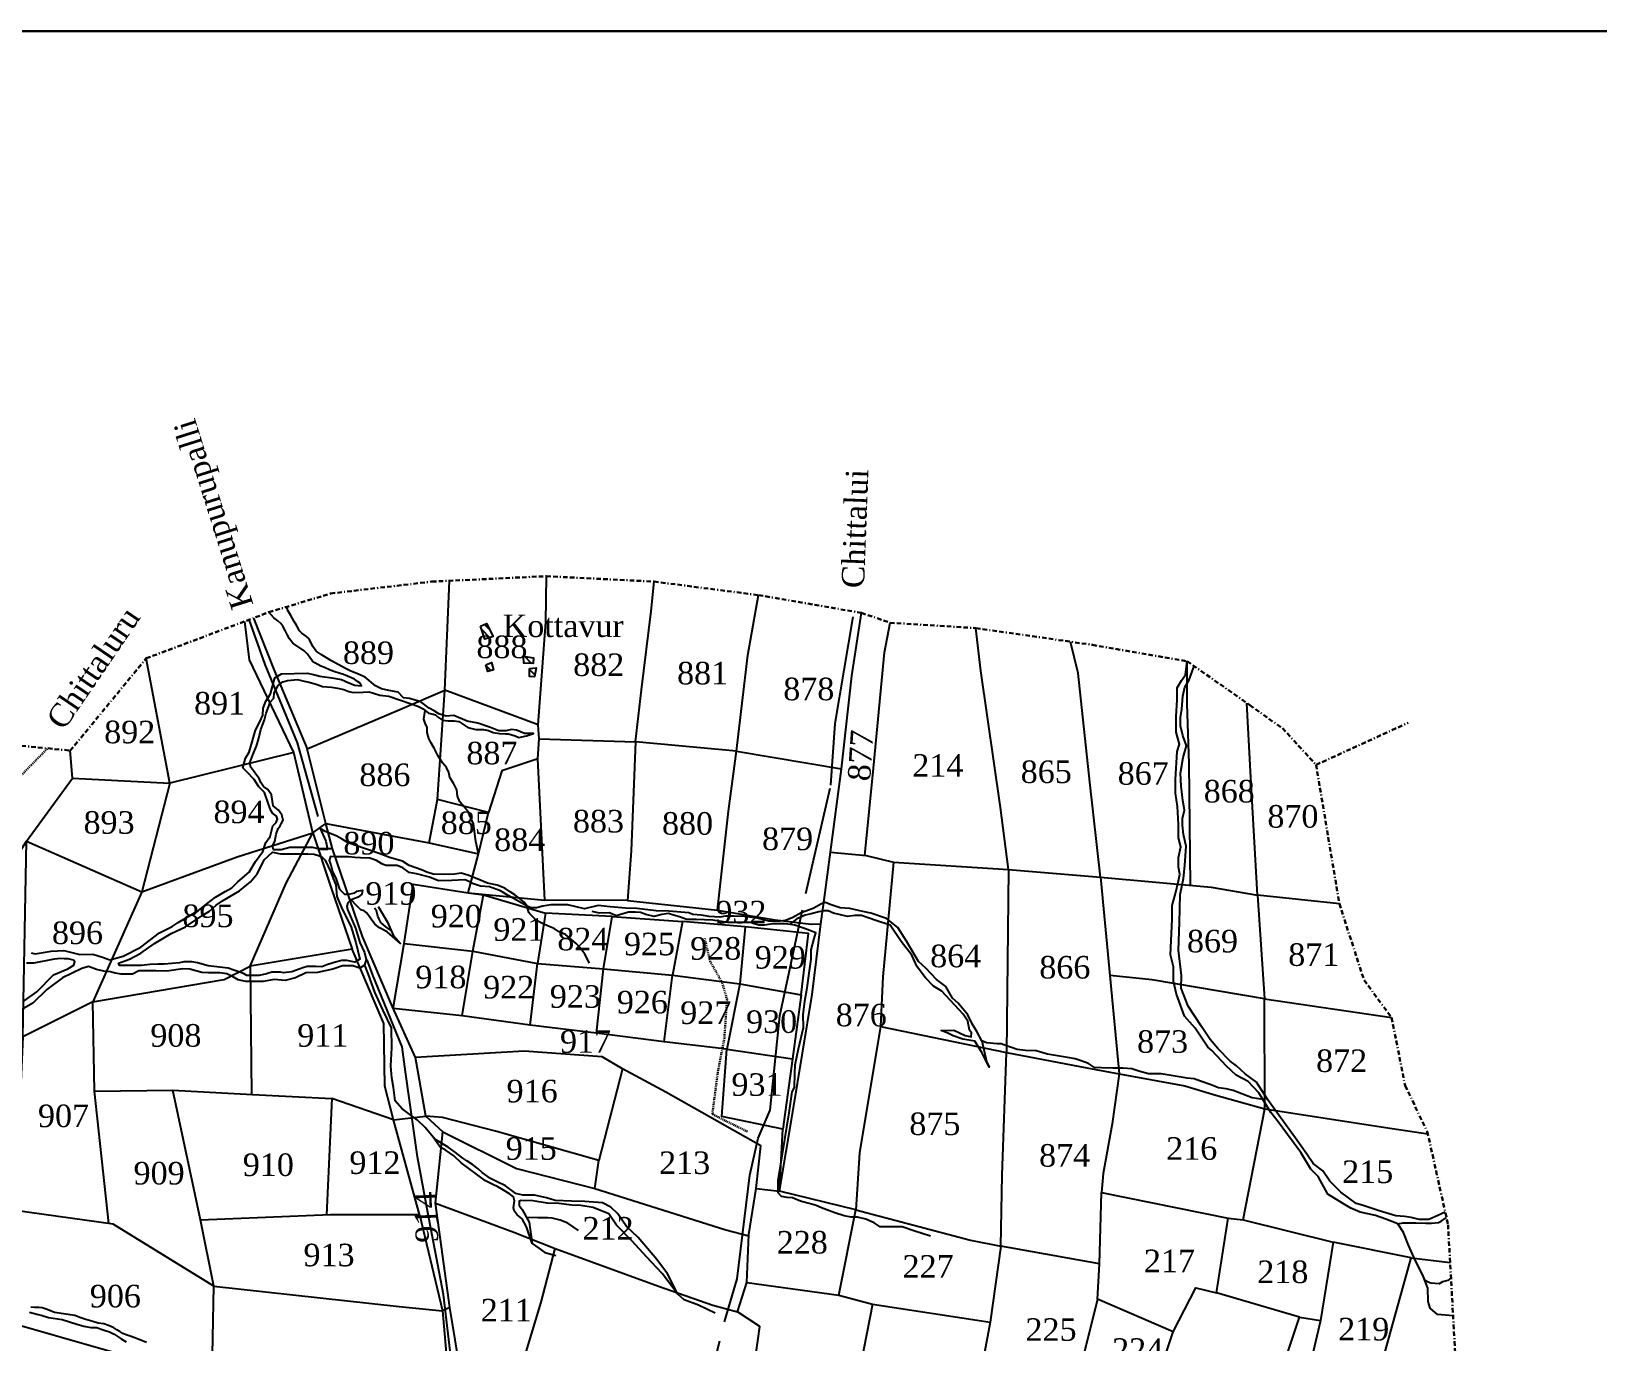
# Model space of a CAD drawing. Header units: inches. Extents: x 36 to 754, y 139 to 910.
# Drawn here: x 413.7 to 587.4, y 764.6 to 910 of the extents above; entities that cross this region are included whole.
import ezdxf

# ---------------------------------------------------------------- set-up
doc = ezdxf.new("R2010")
doc.units = ezdxf.units.IN
doc.header["$MEASUREMENT"] = 0
for name, pattern in [('ACAD_ISO02W100', [15, 12, -3]), ('ACAD_ISO07W100', [3, 0, -3]), ('BORDER', [1.75, 0.5, -0.25, 0.5, -0.25, 0, -0.25])]:
    doc.linetypes.add(name, pattern=pattern)
for name, color, linetype in [('CARTTRACK', 30, 'ACAD_ISO02W100'), ('NALA', 4, 'Continuous'), ('SURVEY_BND', 7, 'Continuous'), ('SURVEY_NO', 7, 'Continuous'), ('TEXT', 7, 'Continuous'), ('VILLAGE_AREA', 1, 'Continuous')]:
    doc.layers.add(name, color=color, linetype=linetype)
doc.layers.add('FOOTPATH', color=150, linetype='ACAD_ISO07W100', lineweight=30)
doc.layers.add('VILL_BOUNDARY', color=6, linetype='BORDER', lineweight=30)
doc.styles.get("Standard").update_dxf_attribs({"font": 'TIMES.TTF'})

msp = doc.modelspace()

# ---------------------------------------------------------------- hatches: boundary and pattern name
at = {"layer": 'VILLAGE_AREA'}
h = msp.add_hatch(dxfattribs=at)
h.set_pattern_fill('ANSI31', color=256, scale=5, angle=90, style=0)
h.paths.add_polyline_path([(464.19, 844.27), (463.53, 843.98), (464.02, 842.56), (464.93, 842.85)])
h.paths.add_polyline_path([(464.75, 839.96), (464.12, 839.7), (464.33, 838.96), (464.98, 839.15)])
h.paths.add_polyline_path([(469.4, 840.49), (468.3, 840.66), (468.33, 839.89), (469.35, 839.86)])
h.paths.add_polyline_path([(469.69, 839.35), (468.97, 839.31), (468.95, 838.42), (469.52, 838.35)])
h.paths.add_polyline_path([(462.43, 839.77), (469.24, 839.77), (469.24, 843.57), (462.43, 843.57)], flags=9)

# ---------------------------------------------------------------- linework, layer by layer
at = {"lineweight": 30}
msp.add_lwpolyline([(36.11, 909.96), (753.74, 909.96), (753.74, 139.44), (36.11, 139.44)], close=True, dxfattribs=at)
at = {"layer": 'CARTTRACK'}
for points in [[(445.53, 822.87), (443.22, 831.06), (439.64, 839.73), (437.88, 844.71)], [(475.2, 682.45), (475.8, 693.31), (477.42, 704.1), (477.68, 714.24), (480.7, 723.65), (483.56, 731.91), (484.13, 741.99), (487.11, 753.11), (490.58, 766.83), (491.97, 771.62), (493.4, 783.11), (494.3, 787.21), (495.64, 790.31), (496.71, 800.78), (499.6, 814.33), (502.38, 826.34), (502.83, 833.18), (504.96, 845.6)], [(477.68, 714.24), (473.47, 715.71), (470.36, 716.96), (467.29, 719.61), (464.91, 724.77), (463.7, 733.02), (464.73, 743.35), (465.43, 747.53), (465.1, 749.06), (464.01, 751.26), (461.15, 756.98), (460.33, 762.08), (459.43, 769.88), (457.69, 778.96), (456.53, 785.13), (455.22, 794.55), (454.85, 797.35), (451.57, 805.28), (450.97, 806.97)]]:
    msp.add_lwpolyline(points, dxfattribs=at)
at = {"layer": 'FOOTPATH', "ltscale": 0.0001}
for points in [[(351.7, 760.53), (355.53, 764.17), (359.89, 768.52), (365.07, 776.14), (369.61, 781.82), (375.7, 789.7), (380.2, 795.74), (385.47, 801.63), (390.28, 808.04), (394.92, 811.95), (399, 814.69), (404.04, 819.27), (411.34, 826.16), (415.53, 830.44)], [(493.12, 787.94), (490.61, 789.17), (489.23, 789.87), (489.83, 794.48), (490.56, 798.28), (490.86, 802.58), (490.31, 804.48), (489, 806.78), (488.38, 809.33)]]:
    msp.add_lwpolyline(points, dxfattribs=at)
at = {"layer": 'NALA'}
for points in [[(550.29, 791.48), (549.09, 791.67), (546.96, 792.48), (546.2, 792.69), (545.34, 792.79), (544.42, 793.16), (543.35, 793.54), (542.65, 793.78), (541.88, 793.85), (539.01, 794.33), (537.58, 794.35), (536.5, 794.65), (535.73, 794.9), (534.73, 794.98), (533.64, 794.98), (532.39, 795), (531.6, 795.03), (530.95, 795.47), (530.14, 795.78), (529.47, 796), (528.62, 796.16), (526.38, 796.53), (525.15, 796.88), (523.96, 796.92), (523.04, 797.03), (522.4, 797.26), (521.95, 797.42), (521.24, 797.65), (520.82, 797.65), (519.62, 797.77), (519.12, 798), (518.57, 799.05), (518.03, 799.88), (517.56, 800.89), (516.5, 802.17), (515.85, 802.72), (515.13, 804.02), (514.07, 804.81), (512.91, 806.06), (512.1, 806.8), (510.76, 809.05), (509.79, 810.58), (508.53, 811.56), (506.8, 812.15), (505.91, 812.33), (504.46, 812.68), (503.39, 812.74), (502.31, 813.13), (501.77, 813.35), (501.32, 813.21), (500.4, 812.66), (499.07, 812.21), (498.16, 811.66), (497.36, 811.35), (496.74, 811.28), (495.48, 811.28), (494.21, 811.6), (492.76, 811.8), (491.66, 811.83), (490.69, 811.83), (490.07, 811.72), (488.86, 811.79), (487.98, 811.95), (487.05, 812.01), (486.64, 812.18), (484.42, 812.38), (483.01, 812.43), (480.85, 812.69), (479.65, 812.7), (477.92, 812.86), (476.58, 812.99), (475.05, 812.64), (473.22, 813.07), (471.34, 813.08), (470.43, 812.92), (469.74, 812.75), (469.1, 812.75), (468.71, 812.93), (468.37, 813.36), (467.77, 813.87), (467.35, 814.2), (466.83, 814.54), (466.22, 814.92), (465.39, 815.26), (464.31, 815.49), (463.14, 815.97), (462.12, 816.36), (461.38, 816.59), (460.64, 816.47), (459.4, 816.43), (458.27, 816.48), (457.58, 816.71), (456.98, 816.98), (456.26, 817.22), (455.63, 817.44), (454.86, 817.91), (453.45, 818.34), (452.3, 818.78), (450.78, 819.31), (449.7, 819.67), (448.79, 819.99), (448.18, 820.35), (447.51, 820.75), (446.3, 821.22), (445.75, 821.53), (446.38, 820.15), (446.57, 819.23), (445.84, 819.23), (444.92, 819.45), (444.1, 819.45), (443.32, 819.45), (442.37, 819.45), (441.42, 819.2), (440.58, 819.2), (440.47, 819.61), (440.71, 820.1), (440.87, 820.91), (441.09, 821.56), (441.33, 821.86), (441.42, 822.05), (441.66, 822.48), (441.5, 823.05), (441.14, 823.57), (440.53, 824.06), (440.34, 825.3), (439.93, 825.86), (439.46, 826.22), (439.16, 826.65), (438.99, 827.1), (438.63, 827.59), (438.28, 828.06), (438.05, 828.3), (437.96, 828.83), (438.3, 829.73), (438.69, 830.69), (438.93, 831.58), (439.18, 832.53), (439.42, 833.19), (439.59, 833.59), (439.76, 834.34), (440.06, 835.11), (440.21, 835.56), (440.6, 836.01), (440.66, 836.6), (441.09, 837.39), (441.61, 837.82), (442.12, 837.97), (443.23, 838.07), (443.98, 837.9), (444.52, 837.77), (445.42, 837.5), (446.02, 837.28), (447, 837.24), (447.66, 837.11), (448.37, 836.96), (448.91, 836.75), (449.46, 836.62), (450.51, 836.66), (451.18, 836.7), (451.65, 836.56), (452.35, 836.34), (453.36, 836.23), (454.54, 835.83), (455.82, 835.36), (456.59, 835.12), (457.15, 834.82), (457.77, 834.35), (458.13, 834.25), (458.54, 834.16), (458.77, 833.93), (459.33, 833.58), (459.93, 833.5), (460.59, 833.5), (461.13, 833.41), (462.11, 832.76), (463.01, 832.54), (463.85, 832.54), (464.43, 832.42), (464.94, 832.18), (465.62, 832.07), (466.29, 832.03), (466.63, 832.03), (467.36, 831.82), (467.76, 831.65), (468.62, 831.84), (469.41, 832.09), (468.39, 832.09), (467.53, 832.46), (466.95, 832.54), (466.35, 832.39), (465.56, 832.37), (464.64, 832.76), (463.23, 833.23), (462.05, 833.44), (460.58, 834.09), (459.7, 834.02), (458.89, 834.26), (458.38, 834.58), (457.82, 834.88), (456.9, 835.61), (455.66, 835.95), (454.99, 836.03), (454.39, 836.65), (453.35, 836.85), (452.53, 837.04), (451.89, 837.38), (450.73, 838.32), (449.83, 838.75), (449.13, 838.99), (448.64, 839.26), (446.92, 840.18), (445.87, 840.84), (445.29, 841.2), (444.92, 841.72), (444.54, 842.59), (444.22, 842.85), (443.73, 843.21), (443.45, 843.47), (443.15, 844.02), (442.87, 844.52), (442.51, 845.16), (442.16, 845.74), (442.06, 846.14)], [(413.69, 807.75), (414.14, 807.63), (415.93, 807.95), (417.34, 808), (419.09, 807.59), (420.56, 807.62), (421.62, 807.27), (422.41, 806.99), (423.89, 807.39), (425.86, 808.39), (427.93, 809.99), (429.33, 810.69), (430, 811.12), (432.25, 812.45), (433.2, 813.2), (434.15, 813.95), (435.22, 814.56), (435.97, 814.98), (436.63, 815.63), (437.86, 816.69), (438.59, 817.89), (439.38, 819), (439.71, 819.99), (440.19, 820.65), (440.51, 821.85), (440.86, 822.21), (441, 822.6), (440.91, 822.91), (440.48, 823.26), (440.26, 823.56), (439.98, 824.35), (439.56, 825.54), (438.96, 826.18), (438.42, 826.98), (437.62, 827.83), (437.17, 828.26), (437.46, 829.34), (437.86, 830.01), (438.14, 830.89), (438.58, 832.47), (439.06, 833.38), (439.38, 834.12), (439.41, 834.9), (439.73, 835.68), (440.25, 836.49), (440.73, 838.24), (441.45, 838.71), (444.3, 838.76), (445.02, 838.62), (445.7, 838.46), (447.04, 838.24), (448.1, 838.06), (448.91, 837.71), (449.59, 837.46), (450.34, 837.36), (450.19, 837.66), (449.89, 837.86), (449.56, 838.12), (448.77, 838.44), (448.35, 838.62), (447.39, 838.94), (446.87, 839.12), (446.22, 839.39), (445.84, 839.56), (445.15, 839.92), (444.88, 840.12), (444.6, 840.51), (444.35, 840.89), (443.97, 841.27), (442.7, 842.1), (442.33, 842.59), (442.1, 843.07), (441.88, 843.49), (441.61, 844), (441.4, 844.3), (441.06, 844.57), (440.61, 844.92), (440.07, 845.53)], [(571.36, 767.5), (569.62, 767.65), (568.81, 768.34), (568.58, 769.09), (568.55, 770.58), (568.09, 771.84), (567, 774), (566.4, 775.34), (565.88, 776.76), (565.25, 777.71), (563.9, 778.23), (562.75, 778.63), (561.05, 779), (560.02, 779.43), (559.21, 779.92), (557.49, 781.01), (556.4, 782.94), (555.59, 783.77), (554.49, 785.63), (553, 787.61), (551.97, 789.02), (551.16, 790.05), (549.84, 792.23), (548.63, 793.49), (547.31, 794.21), (546.22, 795.19), (544.61, 796.94), (544.18, 797.31), (542.76, 799.4), (541.58, 800.72), (540.69, 803.16), (540.37, 804.62), (540.37, 806.2), (540.03, 807.55), (540.23, 811.5), (540.23, 812.99), (540.58, 814.34), (540.9, 815.75), (541.07, 816.49), (540.92, 817.27), (540.92, 818.33), (541.18, 819.5), (540.9, 820.5), (540.9, 821.99), (540.81, 824), (540.58, 825.47), (540.58, 826.99), (540.78, 830.1), (541.04, 830.9), (540.64, 832.25), (540.67, 833.98), (540.76, 835.8), (540.78, 837.14), (541.24, 837.95), (541.7, 838.58), (541.88, 840.09)], [(570.5, 778.98), (569.58, 778.59), (568.68, 778.18), (567.59, 778.18), (566.73, 778.4), (565.98, 778.5), (565, 778.6), (563.18, 779.14), (562.17, 779.49), (561.29, 779.79), (560.6, 779.97), (558.93, 781.2), (557.68, 782.43), (556.92, 783.57), (555.86, 784.38), (555.16, 785.42), (553.87, 787.19), (552.23, 789.49), (550.83, 791.47), (549.56, 793.4), (548.32, 794.34), (547.34, 795.23), (546.65, 795.73), (545.27, 797.15), (544.43, 798.15), (543.46, 799.59), (541.97, 801.85), (541.21, 803.85), (541.24, 805.24), (540.91, 808.05), (541.03, 811.11), (541.11, 814.21), (541.48, 815.99), (541.6, 817.45), (541.77, 819.58), (541.48, 820.88), (541.35, 821.91), (541.35, 822.64), (541.58, 823.58), (541.39, 824.65), (541.22, 826.26), (541.14, 827.68), (541.42, 829.44), (541.79, 830.71), (541.41, 831.88), (541.12, 832.94), (541.14, 833.87), (541.28, 834.8), (541.38, 836.24), (541.62, 837.21), (542.1, 838.03), (542.44, 838.95), (542.65, 839.55)], [(463.32, 818.75), (463.01, 820.11), (462.75, 822.08), (462.14, 823.4), (461.69, 823.97), (461.24, 824.5), (460.97, 825.14), (460.89, 825.82), (460.55, 826.5), (460.14, 827.22), (460.02, 827.75), (459.76, 828.31), (459.31, 828.84), (458.8, 829.66), (458.37, 830.46), (458, 831.07), (457.79, 831.52), (457.6, 832.18), (457.6, 832.74), (457.39, 833.22), (457.26, 833.69), (457.4, 834.63)], [(468.71, 812.93), (466.61, 814.11), (465.74, 814.63), (464.52, 815.06), (463.54, 815.15), (462.64, 815.46), (462.07, 815.76), (461.77, 815.85), (460.33, 815.78), (458.88, 815.73), (457.88, 816.15), (456.43, 816.53), (455.63, 816.68), (454.92, 817.17), (454.3, 817.45), (453.68, 817.45), (453.03, 817.45), (452.58, 817.62), (451.98, 817.99), (451.26, 818.24), (450.21, 818.3), (449.58, 818.34), (448.89, 818.39), (447.43, 818.42), (446.88, 818.44), (446.74, 817.99), (446.93, 817.5), (447.13, 816.79), (447.54, 815.94), (447.91, 814.83), (448.43, 814.27), (448.9, 814.28), (449.6, 814.42), (449.85, 814.58), (450.45, 814.7), (450.35, 814.25), (449.95, 813.93), (449.18, 813.62), (448.8, 813.3), (448.7, 812.92), (448.78, 812.58), (449.68, 810.5), (450.13, 808.9), (450.65, 807.8), (450.83, 807.02), (450.65, 806.4), (450.16, 806.07), (449.38, 806.3), (448.24, 806.32), (447.14, 805.93), (445.45, 805.58), (444.17, 805.55), (443, 805), (441.88, 804.68), (440.64, 804.81), (439.42, 804.58), (437.5, 804.58), (436.67, 804.78), (436.02, 805.15), (435.39, 805.43), (434.62, 805.55), (434.17, 805.55), (433.37, 805.55), (432.63, 805.58), (431.97, 805.76), (431.31, 805.95), (430.51, 805.98), (428.75, 805.73), (427.52, 805.76), (426.65, 805.75), (425.66, 805.75), (424.95, 805.41), (423.7, 805.41), (423.01, 805.5), (422.51, 805.66), (421.78, 805.71), (420.96, 805.9), (420.07, 806.26), (419.34, 806.03), (417.19, 804.98), (415.45, 803.68), (413.9, 802.18), (411.91, 801.04)], [(452.19, 812.91), (453.22, 811.16), (453.84, 809.72), (454.64, 808.78), (453.18, 810.07), (452.34, 810.53), (451.82, 810.93), (451.4, 811.51), (451.07, 811.99), (450.86, 812.24), (450.61, 812.41), (450.25, 812.53), (450.02, 812.74), (449.79, 812.99), (449.18, 813.62)], [(475.61, 806.61), (475.09, 807.61), (474.52, 808.35), (474.15, 808.79), (472.96, 809.79), (472.18, 810.12), (471.69, 810.45), (471.12, 810.67), (470.63, 810.91), (469.8, 811.3), (469.52, 811.57), (469, 812.07), (468.87, 812.24), (468.71, 812.93)], [(453.62, 810.23), (453.03, 810.66), (452.49, 811.14), (452.28, 811.51), (452.15, 811.82), (451.99, 812.41), (451.78, 812.72)], [(513.42, 776.33), (511.58, 776.93), (510.26, 777.36), (508.88, 777.36), (507.82, 777.36), (507.19, 777.81), (506.26, 778.22), (505.34, 778.45), (504.63, 778.45), (503.84, 778.59), (502.82, 778.94), (501.33, 779.49), (500.75, 779.74), (499.97, 779.97), (499.12, 780.17), (498.63, 780.38), (498.1, 780.57), (497.53, 780.61), (496.9, 780.74), (496.53, 781.14), (496.53, 781.55), (496.53, 782.51), (497.75, 790.02), (498.08, 792.34), (498.35, 792.83), (498.39, 794.38), (498.43, 795.32), (498.79, 797.1), (499.35, 799.47), (499.31, 800.87), (499.49, 802.38), (499.76, 803.89), (499.99, 805.76), (500.2, 807.07), (500.2, 808.09), (500.53, 809.36), (500.7, 809.98), (499.76, 810.33), (499.43, 810.44), (498.36, 810.84), (497.34, 810.96), (495.89, 810.98), (495, 810.84), (494.39, 810.84), (493.88, 810.98), (493.46, 811.11), (492.67, 811.11), (491.78, 811.11), (490.93, 811.11), (489.27, 811.38), (487.43, 811.46), (486.41, 811.46), (485.58, 811.75), (484.94, 811.94), (484.38, 812.13), (483.63, 812), (482.78, 811.79), (481.87, 812.02), (481.26, 812.23), (480.72, 812.27), (479.94, 812.27), (478.55, 811.86), (477.82, 812.19), (476.72, 812.17), (475.89, 812.33)], [(519.12, 798), (519.61, 795.72), (519.91, 795.08), (519.11, 796.69), (518.78, 797.25), (518.34, 797.98), (517, 798.18), (515.95, 798.55), (515.34, 798.84), (514.61, 799.16), (516, 799.18), (517.27, 798.6), (517.94, 798.45), (517.95, 798.87), (517.74, 799.18), (517.57, 800.19), (517.04, 800.94), (514.68, 803.49), (513.76, 804.08), (512.86, 804.98), (511.94, 806.19), (511.36, 807.5), (510.15, 809), (508.95, 810.84), (507.37, 811.36), (505.78, 811.89), (505.03, 811.89), (504.23, 811.8), (502.65, 812.15), (502.07, 812.42), (501.64, 812.42), (501.05, 812.29), (500.2, 812.08), (499.52, 811.93), (498.58, 811.54), (497.77, 810.91)], [(412.92, 802.42), (414.33, 803.44), (416.18, 805.33), (417.77, 806), (418.44, 806.38), (418.54, 806.77), (418.39, 806.93), (417.82, 807.1), (417.35, 807.1), (417, 807.12), (416.25, 807.05), (414.01, 806.62), (413.18, 806.62)], [(489.53, 767.81), (487.71, 768.67), (486.09, 769.26), (485.41, 769.89), (484.25, 772.17), (483.07, 773.74), (481.01, 776.18), (479.71, 777.41), (478.75, 778.83), (477.99, 779.57), (477.06, 780.03), (475.09, 780.18), (473.62, 780.23), (471.8, 780.3), (470.85, 780.57), (469.52, 780.87), (468.22, 780.87), (467.46, 781.06), (466.31, 781.93), (465.36, 782.35), (464.62, 782.74), (463.71, 783.38), (463.27, 783.82), (462.63, 784.29), (462.02, 784.7), (461.58, 784.97), (461.09, 785.37), (460.77, 785.61), (459.93, 786.22), (458.46, 787.1), (457.38, 788.4), (456.55, 789.21), (454.79, 790.48), (454.06, 791.34), (453.89, 792.82), (453.68, 793.89), (453.58, 795.22), (453.68, 797.24), (453.65, 799.45), (452.73, 801.35), (451.82, 803.38), (451.11, 805.35), (450.7, 806.38)], [(469.24, 775.53), (468.61, 777.38), (468.13, 778.25), (467.58, 778.7), (467.27, 779.13), (467.2, 779.47), (467.29, 780.24), (467.17, 780.7), (466.74, 781.03), (466.09, 781.44), (465.46, 781.8), (464.89, 782.07), (464.09, 782.47), (461.37, 784.46), (460.58, 785.23), (459.61, 785.9), (459.06, 786.21), (458.28, 787.31)], [(485.41, 769.89), (483.66, 772.19), (481.93, 774.04), (480.34, 775.77), (478.61, 777.56), (477.76, 778.8), (476.03, 779.52), (474.66, 779.72), (473.65, 779.79), (472.21, 779.96), (470.93, 779.98), (469.31, 780.25), (468.04, 780.3), (467.82, 780.2), (467.82, 779.74), (468.13, 779.29), (468.35, 778.9), (468.61, 778.4), (468.93, 777.89), (469.05, 777.08), (469.24, 775.53), (469.99, 775), (470.66, 774.52), (471.86, 774.21)], [(474.39, 776.98), (473.2, 777.76), (472.36, 778.11), (471.47, 778.35), (470.99, 778.38), (470.47, 778.38), (469.88, 778.38), (468.61, 778.4)], [(565.25, 777.71), (565.84, 777.83), (567.26, 777.83), (568.34, 777.76), (568.96, 777.78), (569.73, 777.85), (570.02, 778.01), (570.62, 778.4)], [(571.13, 771.7), (570.78, 771.43), (570.19, 771.26), (569.83, 771.06), (568.89, 771.12), (568.59, 771.24), (568.25, 771.41)], [(413.52, 767.89), (414.47, 767.66), (414.81, 767.56), (415.61, 767.32), (417.14, 767.11), (418.78, 766.59), (419.54, 766.35), (420.33, 766.19), (420.95, 766.19), (421.81, 765.92), (422.4, 765.72), (422.91, 765.46), (423.69, 764.94), (424.22, 764.6)], [(426.49, 764.56), (426.04, 764.73), (425.57, 764.9), (425.19, 765.05), (424.69, 765.23), (424.25, 765.4), (423.88, 765.55), (423.53, 765.76), (423.21, 765.96), (422.88, 766.16), (422.48, 766.35), (422.16, 766.47), (421.77, 766.6), (421.14, 766.7), (420.54, 766.86), (419.76, 767.08), (419.21, 767.27), (418.75, 767.47), (418.55, 767.55), (416.28, 767.88), (415.47, 768.19), (414.93, 768.39), (414.57, 768.43), (414.07, 768.44), (413.67, 768.46)]]:
    msp.add_lwpolyline(points, dxfattribs=at)
msp.add_lwpolyline([(437.25, 805.46), (436.16, 805.82), (435.56, 806.06), (433.33, 806.33), (432.16, 806.66), (431.51, 806.75), (430.62, 806.75), (430.16, 806.66), (428.45, 806.5), (427.76, 806.52), (426.88, 806.48), (425.94, 806.35), (424.98, 806.35), (424.12, 806.35), (423.49, 806.35), (423.37, 806.62), (424.59, 807.05), (425.87, 807.73), (427.39, 808.81), (429.21, 809.89), (430.82, 810.66), (432.74, 811.92), (433.48, 812.38), (434.23, 813.04), (434.91, 813.53), (436.79, 814.65), (438.01, 815.65), (438.75, 816.53), (439.07, 817.09), (439.54, 818.06), (440.47, 818.94), (441.36, 818.72), (442.66, 818.72), (443.64, 818.72), (444.38, 818.72), (445.09, 818.69), (445.69, 818.52), (445.93, 818.41), (446.08, 818.26), (446.29, 818.03), (446.98, 816.63), (447.2, 815.99), (447.48, 815.31), (447.61, 814.02), (448.2, 812.6), (449.15, 810.72), (449.71, 808.92), (450.16, 807.05), (449.58, 806.71), (448.69, 806.91), (448.14, 806.91), (447.29, 806.68), (446.5, 806.42), (445.93, 806.2), (445.28, 806.23), (444.31, 806.23), (443.82, 806.1), (442.61, 805.65), (441.7, 805.55), (441.34, 805.62), (440.38, 805.62), (439.81, 805.42), (438.97, 805.23), (438.41, 805.23), (437.89, 805.23), (437.63, 805.23)], close=True, dxfattribs=at)
at = {"layer": 'SURVEY_BND'}
for points in [[(469.92, 833.06), (470.76, 844.42), (470.84, 849.53)], [(438.35, 844.89), (440.6, 839.19), (444.32, 830.39), (454.59, 834.76), (459.56, 836.88), (460.09, 849.02)], [(480.7, 831.15), (481.36, 836.91), (482.45, 845.66), (482.78, 848.93)], [(491.9, 830.13), (493.16, 840.77), (494.36, 847.43)], [(442.83, 829.96), (437.9, 840.27), (437.39, 844.52)], [(502.32, 818.91), (503.55, 828.18), (504.7, 838.48), (505.75, 845.46)], [(506.12, 818.57), (507.11, 828.25), (508.3, 841.05), (508.93, 844.37)], [(522.05, 817.01), (521.17, 823.87), (519, 839.04), (518.46, 843.77)], [(532.25, 816.14), (531.07, 826.67), (529.79, 838.79), (528.94, 842.26)], [(418.27, 827.13), (429.08, 826.57), (426.47, 840.42)], [(542.23, 815.25), (542.08, 828.74), (541.86, 835.39), (541.88, 840.09)], [(446.38, 822.09), (457.83, 819.97), (458.76, 824.76), (459.56, 836.88)], [(470.04, 831.51), (469.92, 833.06), (459.56, 836.88)], [(558.75, 813.2), (549.66, 814.16), (548.95, 827.22), (548.5, 835.46)], [(369.76, 722.6), (370.03, 729.8), (369.28, 735.94), (370.25, 740.95), (373.23, 748.9), (374.96, 752.09), (377.31, 761.22), (378.07, 767.02), (383.59, 777.03), (387.89, 786.26), (393.63, 792.26), (398.4, 797.62), (402.01, 802.87), (403.99, 805.9), (407.82, 811.75), (413.19, 820.13), (418.27, 827.13), (418.04, 830.19)], [(444.95, 821.05), (446.38, 822.09), (444.32, 830.39)], [(469.9, 829.28), (470.04, 831.51), (480.7, 831.15), (480.24, 819.08), (479.83, 813.57), (470.66, 813.6)], [(479.83, 813.57), (489.8, 812.5), (491.03, 823.46), (491.9, 830.13), (480.7, 831.15)], [(444.95, 821.05), (442.83, 829.96), (429.08, 826.57), (425.96, 814.51)], [(462.14, 814.42), (470.66, 813.6), (469.9, 829.28), (465.89, 827.93), (464.41, 823.33)], [(491.9, 830.13), (503.55, 828.18)], [(457.83, 819.97), (463.32, 818.75), (464.41, 823.33), (458.76, 824.76)], [(447.11, 819.28), (446.38, 822.09)], [(412.77, 798.44), (413.19, 820.13), (425.96, 814.51), (420.56, 802.33)], [(425.96, 814.51), (436.53, 818.42), (444.95, 821.05)], [(438, 806.27), (441.99, 815.48), (444.95, 821.05), (446.98, 814.93), (449.28, 808.16)], [(453.89, 789.24), (457.48, 789.63), (456.31, 796.15), (453.75, 801.77), (450.43, 809.57), (447.11, 819.28), (445.62, 819.28)], [(462.14, 814.42), (463.32, 818.75)], [(505.14, 779.25), (496.66, 781.34), (498.14, 790.11), (500.3, 803.14), (501.26, 810.96), (501.68, 813.89), (502.32, 818.91), (506.3, 818.55), (509.31, 817.83), (508.15, 805.09), (507.87, 799.58), (505.54, 785.59), (505.14, 779.25)], [(509.31, 817.83), (522.05, 817.01), (521.86, 796.71)], [(522.05, 817.01), (532.25, 816.14), (533.29, 805.24), (534.33, 794.34)], [(455.07, 808.79), (456.05, 815.37), (462.14, 814.42), (463.85, 814.2)], [(532.25, 816.14), (544.55, 815.04), (549.66, 814.16), (550.44, 802.64), (537.98, 804.75), (533.29, 805.24)], [(462.66, 807.93), (463.85, 814.2), (470.72, 812.17)], [(478.14, 811.79), (470.72, 812.17), (469.83, 806.56), (477.17, 805.97)], [(477.17, 805.97), (478.14, 811.79), (485.92, 811.23)], [(492.88, 810.64), (485.92, 811.23), (484.81, 805.3)], [(489.8, 812.5), (496.18, 811.43), (500.17, 810.93), (501.26, 810.96)], [(499.08, 803.09), (499.91, 809.92), (492.88, 810.64), (492.29, 804.33)], [(453.89, 789.24), (452.9, 792.99), (452.79, 799.94), (449.28, 808.16), (438, 806.27)], [(461.51, 800.77), (453.83, 801.59), (455.07, 808.79), (462.66, 807.93)], [(469.03, 799.74), (461.51, 800.77), (462.66, 807.93), (469.83, 806.56)], [(420.56, 802.33), (435.09, 804.79), (438, 806.27), (438.08, 795.61), (438.13, 792.07)], [(476.4, 798.84), (469.03, 799.74), (469.83, 806.56)], [(483.9, 797.88), (476.4, 798.84), (477.17, 805.97), (484.81, 805.3)], [(490.82, 797.08), (483.9, 797.88), (484.81, 805.3), (492.29, 804.33), (490.82, 797.08)], [(492.29, 804.33), (499.08, 803.09), (498.12, 795.99)], [(550.47, 790.46), (550.44, 802.64)], [(550.44, 802.64), (564.55, 800.57)], [(420.72, 792.4), (420.56, 802.33), (412.77, 798.44), (411.92, 779.2)], [(507.87, 799.58), (521.86, 796.71)], [(479.27, 794.9), (477, 796.22), (468.35, 796.87), (456.31, 796.15)], [(496.66, 781.34), (497.06, 788.22), (490.27, 789.61), (490.82, 797.08), (498.12, 795.99), (497.06, 788.22)], [(521.23, 775.22), (521.38, 783.09), (521.86, 796.71), (530.74, 795.01), (534.33, 794.34), (533.56, 788.8), (532.57, 783.3), (532.36, 781.18)], [(494.09, 781.64), (494.59, 786.37), (484.09, 792.32), (479.27, 794.9), (476.65, 784.72)], [(534.33, 794.34), (541.6, 793), (545.07, 791.99), (550.47, 790.46)], [(422.31, 777.73), (420.72, 792.4), (429.4, 792.52)], [(432.47, 778.13), (429.4, 792.52), (438.24, 792.06), (447.03, 791.6)], [(456.76, 778.74), (453.89, 789.24), (447.03, 791.6), (446.45, 778.71)], [(548.08, 778.16), (550.47, 790.46), (563.88, 788.4), (568.56, 787.67)], [(476.22, 781.62), (476.65, 784.72), (465.18, 787.97), (459.33, 789.51), (457.48, 789.63), (459.36, 787.9)], [(458.53, 779.99), (459.36, 787.9), (467.51, 783.84), (476.22, 781.62), (490.72, 777.02), (493.29, 776.36)], [(493.07, 771.2), (493.29, 776.52), (494.09, 781.64), (496.66, 781.34)], [(460.12, 768.44), (458.53, 779.99), (467.22, 776.79), (471.81, 774.96)], [(531.95, 769.35), (532.14, 773.28), (532.36, 781.18), (546.44, 778.35)], [(433.96, 770.79), (422.81, 777.65), (411.92, 779.2)], [(433.96, 770.79), (432.47, 778.13), (446.88, 778.73), (456.76, 778.74), (459.32, 768.07)], [(503.24, 769.8), (505.14, 779.25), (517.84, 775.9), (521.23, 775.22)], [(554.32, 767.35), (545.13, 770.04), (546.44, 778.35), (548.08, 778.16), (558.06, 775.67)], [(482.39, 730.78), (470.87, 734.27), (466.05, 735.48), (464.94, 735.74), (466.29, 748.6), (461.95, 757.43), (466.32, 756.05), (470.24, 769.03), (471.81, 774.96), (483.26, 770.8), (489.3, 768.69), (492.01, 767.93)], [(532.14, 773.28), (521.23, 775.22), (520.03, 766.8), (518.65, 759.49), (526.04, 756.81), (528.81, 755.74)], [(566.73, 773.94), (558.06, 775.67), (556.65, 766.97)], [(562.05, 757.14), (566.73, 773.94), (571.03, 773.43)], [(492.09, 749.11), (494.49, 766.33), (492.01, 767.93), (493.07, 771.2), (503.24, 769.8), (507, 768.79), (504.71, 757.07)], [(433.72, 759.4), (433.96, 770.79), (454.49, 768.54), (459.32, 768.07), (460.23, 757.4), (448.93, 756.65), (433.76, 761.26)], [(537.54, 757.43), (540.33, 765.71), (531.95, 769.35), (529.86, 761.04)], [(540.33, 765.71), (542.83, 770.6), (545.13, 770.04)], [(461.95, 757.43), (460.12, 768.44), (459.32, 768.07)], [(507, 768.79), (520.03, 766.8)], [(405.66, 749.12), (408.45, 762.24), (409.01, 767.44), (423.75, 763.23)], [(549.27, 752.12), (554.32, 767.35), (556.65, 766.97), (554.77, 758.92)]]:
    msp.add_lwpolyline(points, dxfattribs=at)
at = {"layer": 'VILL_BOUNDARY'}
for points in [[(402.67, 831.73), (418.04, 830.19), (426.47, 840.42), (440.07, 845.53), (446.91, 847.61), (458.14, 848.93), (470.84, 849.53), (482.78, 848.93), (494.36, 847.43), (505.75, 845.46), (508.93, 844.37), (518.46, 843.77), (531.38, 841.91), (541.88, 840.09), (548.83, 835.23), (552.44, 832.66), (556.17, 828.61), (558.75, 813.2), (561.49, 804.73), (564.55, 800.57), (566.04, 793.03), (568.5, 787.95), (570.8, 777.61), (571.79, 759.79)], [(556.17, 828.61), (566.38, 833.27)]]:
    msp.add_lwpolyline(points, dxfattribs=at)
at = {"layer": 'VILLAGE_AREA'}
for points in [[(463.53, 843.98), (464.19, 844.27), (464.93, 842.85), (464.02, 842.56), (463.53, 843.98)], [(468.3, 840.66), (469.4, 840.49), (469.35, 839.86), (468.33, 839.89), (468.3, 840.66)], [(464.12, 839.7), (464.75, 839.96), (464.98, 839.15), (464.33, 838.96), (464.12, 839.7)], [(468.97, 839.31), (469.69, 839.35), (469.52, 838.35), (468.95, 838.42), (468.97, 839.31)]]:
    msp.add_lwpolyline(points, dxfattribs=at)

# ---------------------------------------------------------------- texts
at = {"layer": 'SURVEY_NO'}
for s, rotation, p in [('Chittaluru', 55.7597, (417.31, 832.32)), ('877', 86.1812, (506.72, 826.74)), ('914', 92.1235, (458.84, 775.67))]:
    msp.add_text(s, height=2.5, rotation=rotation, dxfattribs=at).set_placement(p)
for s, p in [('Kottavur', (465.99, 842.78)), ('889', (448.27, 839.79)), ('888', (463.07, 840.44)), ('882', (473.8, 838.46)), ('881', (485.32, 837.53)), ('878', (497.09, 835.77)), ('891', (431.77, 834.19)), ('892', (421.8, 831)), ('887', (461.96, 828.66)), ('886', (450.09, 826.25)), ('214', (511.4, 827.29)), ('865', (523.42, 826.59)), ('867 ', (534.17, 826.4)), ('868', (543.71, 824.43)), ('893', (419.51, 820.97)), ('894', (433.92, 822.14)), ('885', (459.12, 820.93)), ('883', (473.77, 821.11)), ('880', (483.65, 820.86)), ('870', (550.77, 821.64)), ('884', (465.04, 819.05)), ('879', (494.74, 819.15)), ('890', (448.32, 818.67)), ('919', (450.76, 813.1)), ('895', (430.48, 810.61)), ('920', (458.01, 810.58)), ('932', (489.57, 811.03)), ('896', (416.01, 808.73)), ('921', (464.95, 809.09)), ('824', (472.04, 808.03)), ('925', (479.43, 807.49)), ('928', (486.77, 807)), ('869', (541.85, 807.81)), ('929', (493.93, 806.01)), ('864', (513.38, 806.16)), ('871', (553.08, 806.31)), ('918', (456.3, 803.83)), ('866', (525.48, 804.91)), ('922', (463.82, 802.7)), ('923', (471.21, 801.67)), ('926', (478.64, 801.04)), ('927', (485.67, 799.87)), ('930', (492.97, 798.88)), ('876', (502.91, 799.61)), ('908', (426.92, 797.35)), ('911', (443.21, 797.35)), ('917', (472.34, 796.67)), ('873', (536.32, 796.67)), ('872', (556.17, 794.54)), ('916', (466.42, 791.18)), ('931', (491.35, 791.9)), ('907', (414.46, 788.43)), ('875', (511.07, 787.55)), ('915', (466.32, 784.81)), ('216', (539.55, 784.81)), ('910', (437.17, 783.01)), ('912', (448.99, 783.24)), ('213', (483.33, 783.23)), ('874', (525.46, 784.04)), ('909', (425.06, 782.07)), ('215', (559.06, 782.23)), ('212', (474.84, 775.96)), ('228', (496.37, 774.41)), ('913', (443.9, 773)), ('217', (537.08, 772.34)), ('227', (510.32, 771.73)), ('218', (549.65, 771.13)), ('906', (420.21, 768.44)), ('211', (463.55, 766.88)), ('225', (523.95, 764.73)), ('219', (558.62, 764.78)), ('224', (533.56, 762.51))]:
    msp.add_text(s, height=2.5, dxfattribs=at).set_placement(p)
at = {"layer": 'TEXT'}
for s, rotation, p in [('Kanupurupalli', 107.4696, (438.37, 846.36)), ('Chittalui', 87.8365, (506.04, 848.16))]:
    msp.add_text(s, height=2.5, rotation=rotation, dxfattribs=at).set_placement(p)

doc.saveas('drawing.dxf')
